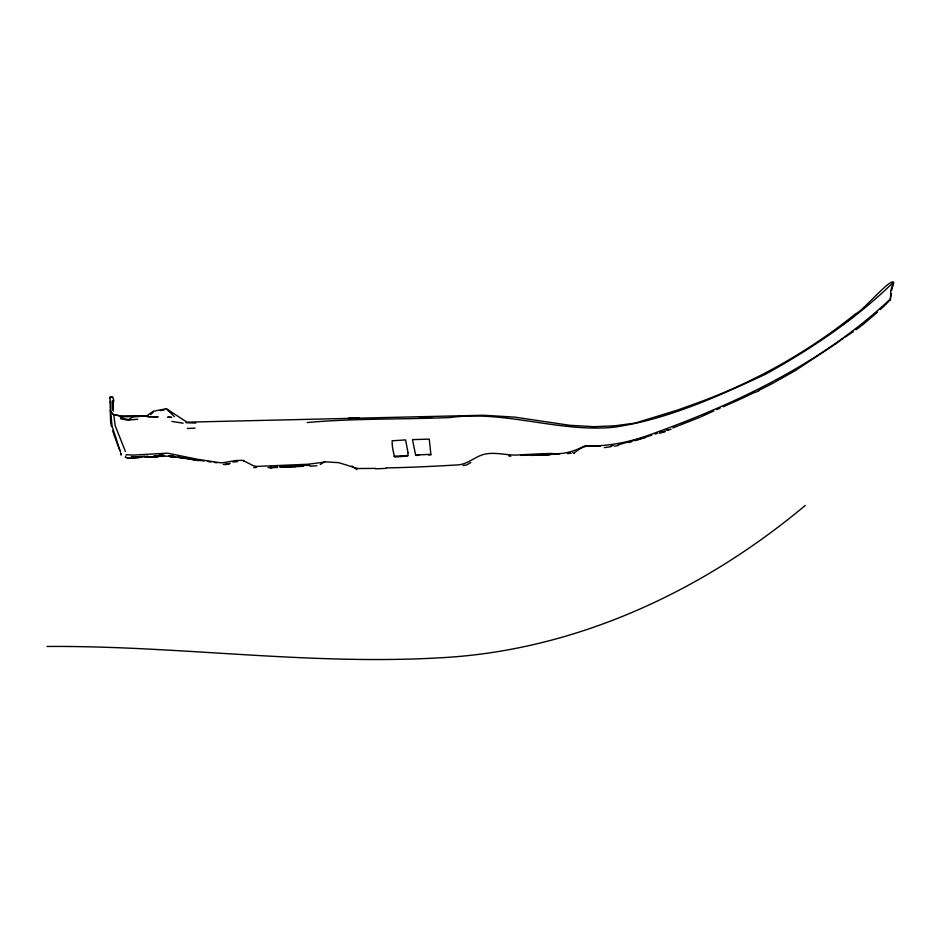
<?xml version="1.0" encoding="UTF-8"?>
<svg xmlns="http://www.w3.org/2000/svg" width="941" height="941" viewBox="0 0 941 941"><rect width="100%" height="100%" fill="white"/><g stroke="black" fill="none" stroke-linecap="round" stroke-linejoin="round"><path stroke-width="1.41" d="M893.491 283.523C894.138 273.713 861.944 312.047 855.675 313.776C805.543 354.134 748.436 385.492 687.553 406.43A209.796 6.434 -19.7 0 0 677.896 409.958L635.093 423.121L614.661 425.814L593.912 426.685L569.775 425.308L514.809 417.134L483.662 415.24L186.941 422.168L166.334 408.688A38.04 1.67 -11.1 0 1 156.512 410.652L153.242 411.276L146.784 415.922L133.41 416.722L128.658 419.58L123.412 418.616L118.884 415.604L113.837 414.969L110.556 411.017C111.991 407.253 108.874 394.467 110.226 397.984M109.968 397.937L110.109 398.314M120.789 453.115L121.154 455.091L120.883 453.609M110.273 410.311L110.603 421.568M256.387 467.477L253.788 467.618M890.409 300.038L890.821 290.498L893.315 282.429C855.569 319.164 811.401 348.864 765.421 374.283C716.924 396.796 666.969 419.686 613.638 427.249C558.731 432.589 505.27 410.029 450.116 417.533C402.466 419.521 354.698 418.251 307.189 422.533M891.339 293.557L890.139 299.732L885.422 304.872M893.715 282.523L891.586 290.51M112.885 397.031C104.733 397.902 116.602 394.067 113.096 403.63L113.002 400.148M127.694 458.338L142.115 457.208L127.8 458.443M125.788 455.973L125.365 457.244L127.717 458.267M166.298 408.77L174.438 416.64M113.837 414.969L115.19 425.708L125.388 451.398M889.857 299.45C821.94 363.25 736.085 403.901 649.149 435.048C628.376 442.493 606.651 446.716 584.855 445.846C573.975 451.48 563.788 454.679 551.05 453.468C540.228 453.762 529.418 454.327 518.62 454.962C507.858 455.75 497.295 452.115 486.544 453.833C475.864 455.338 468.03 464.783 457.008 464.936C433.366 466.371 409.747 467.477 386.057 467.924M153.312 412.052L150.678 414.558M884.564 305.66L880.258 309.601M875.059 314.306L877.659 311.953M874.189 315.082L861.721 325.586M837.878 342.395L795.11 370.719L779.936 379.282M842.195 325.115L844.042 323.704M844.959 322.998L851.464 318.152M805.273 505.435C701.998 591.913 573.798 651.407 438.047 657.9C307.554 665.228 177.531 645.55 47.05 646.467M852.405 317.47L854.193 316.105M860.792 326.28L856.098 329.726M470.865 462.49L466.771 464.889L463.031 465.548M838.796 341.689L840.666 340.289M577.374 450.715C583.502 445.034 592.642 445.34 600.44 445.999M324.727 461.631L320.269 464.536M841.595 339.595L843.536 338.278M851.287 333.055L853.24 331.738M845.465 336.972L847.406 335.666M848.382 335.008L850.323 333.702M574.598 452.468L576.457 451.304M778.925 379.858L774.902 382.175M773.902 382.752L758.305 390.656M755.141 392.162L740.414 399.137M755.999 392.091L759.175 390.562M713.748 410.97L701.045 416.769M739.344 399.607L723.347 406.747M716.924 409.535L720.136 408.135M699.975 417.216L679.367 425.391M665.205 431.425L659.265 433.389M672.839 427.92L678.285 425.814M668.063 430.331L671.109 429.155M655.136 434.083L657.371 433.319M666.252 430.296L668.463 429.543M648.408 436.259L617.943 444.905M649.525 435.906L651.772 435.177M662.382 432.154L665.087 431.307L660.182 432.319M635.175 440.682L645.491 437.553M226.734 464.442L230.122 463.431L223.311 464.489M628.282 442.576L631.729 441.694M198.704 460.537L198.974 460.514A59.612 1.117 8.4 0 0 196.998 459.984M226.158 464.442L227.945 464.078L224.828 464.701M614.449 446.163L618.025 445.611M610.932 446.693L604.369 447.61M610.932 445.94L613.273 445.622M232.933 462.043L237.567 461.584M567.576 453.621L571.14 453.174M160.405 410.57L163.957 410.135M136.398 456.961L141.068 456.456M156.453 456.361L159.123 456.126L152.63 456.667L160.84 455.891M163.416 456.032L153.677 456.667M316.87 465.748L310.036 466.218M154.865 456.456L162.64 456.044L145.22 457.338M151.913 456.82L162.228 455.973M277.63 467.054L270.69 467.536M155.03 456.538L147.067 457.185L164.087 456.185M152.371 456.738L157.37 456.373L147.067 457.173M150.313 456.926L146.608 457.22L152.301 456.761M155.1 456.467L162.958 456.067M144.902 456.644L148.29 456.397L145.232 456.62M155.218 456.538L160.652 456.138L157.594 456.267M156.335 456.444L160.652 456.138M160.876 455.173L158.888 455.291L162.17 455.115M161.958 455.797L158.288 456.009L162.17 455.785M303.225 465.795L296.968 466.113M269.361 467.583L271.796 467.454L268.009 467.583M428.661 454.974L431.002 454.868M162.264 455.185L159.523 455.315L163.24 455.162M538.946 454.821L550.461 454.291L540.51 454.644M295.545 466.677L302.79 466.36M161.581 455.42L160.441 455.468L164.463 455.444M535.358 454.985L521.055 455.385M559.225 454.009L542.522 454.656M277.466 467.477L270.42 467.736M540.957 454.762L534.076 454.915L537.276 454.774M279.524 466.654L294.956 466.289L279.748 466.724M303.131 465.701L297.509 465.877L300.932 465.795M187.388 428.473L195.081 428.155M294.286 466.018L289.557 466.16M375.412 468.383L357.662 468.536L338.889 462.701L326.445 461.878L307.978 464.242L256.975 466.418L253.682 465.924L242.86 460.337L235.838 460.549L222.147 462.854L218.841 462.56L197.422 459.267L167.592 453.174L133.081 455.091L126.212 454.726M183.13 423.215L171.956 421.427M425.273 416.851L419.368 417.039L432.119 416.71L427.085 416.828M393.703 456.244L407.688 455.562M302.555 465.524L304.919 465.454M160.476 456.067L164.204 455.997M296.097 465.889L299.12 465.842M147.396 416.169L120.213 416.863M415.851 455.397L418.169 455.362M306.107 465.407L309.648 465.36M160.558 456.009L163.969 455.985M160.041 455.997L163.769 455.985M195.799 423.085L185.942 422.709M156.371 416.757L147.619 416.687L158.123 416.804L154.453 416.71M147.902 415.898L120.177 415.851L113.108 414.569M128.658 419.58L129.293 419.698M137.786 419.227L127.553 420.145L120.495 418.721M169.498 456.279L162.522 456.009M660.17 431.613L663.111 431.766L660.147 431.601M175.238 456.832L168.568 456.209L174.567 456.773M169.862 456.808L173.344 457.185M214.501 462.49L216.806 462.772M174.12 456.797L185.659 458.443M173.838 456.385L170.403 455.926L174.132 456.42M187.965 458.773L204.115 461.008M207.573 461.502L211.031 461.996M188.541 458.702L196.822 459.961M181.578 457.632L177.379 457.079L197.539 460.467M182.566 457.785L186.518 458.396M244.201 461.408L243.484 461.125M574.445 453.574L572.751 452.574M356.957 469.712L351.946 466.03M508.775 455.938L510.81 456.267M110.556 411.017L112.144 426.367L120.46 451.974M119.742 450.433L113.59 433.742M112.661 430.684L113.273 432.719M111.485 426.591L110.72 422.568M112.791 406.735L112.414 400.772L112.885 409.947M113.061 402.489L113.32 411.064M110.097 401.384L110.332 410.229M386.092 468.371A499.8 471.335 -1.9 0 1 375.424 468.83M198.798 460.572A115.872 0.882 8.5 0 1 197.986 460.525M408.029 452.597L407.935 455.844L401.384 456.526L394.82 457.032L393.856 453.88A50.202 49.967 -62.5 0 1 392.221 444.105L392.115 440.8L405.559 439.906L408.029 452.597M359.333 418.169L348.099 418.451L359.333 418.169M141.632 456.726L131.022 457.244L144.879 456.397L141.632 456.726M419.451 454.821L415.663 455.244L412.476 439.623L429.261 439.106L430.872 454.338L419.451 454.821M155.959 456.456L153.03 456.703L156.782 456.397L155.959 456.456M550.873 454.456C510.375 456.244 544.416 455.032 550.873 454.456M295.733 466.595L280.912 466.995L295.733 466.595M168.615 417.169L167.698 417.122L171.697 417.392L168.615 417.169"/></g></svg>
